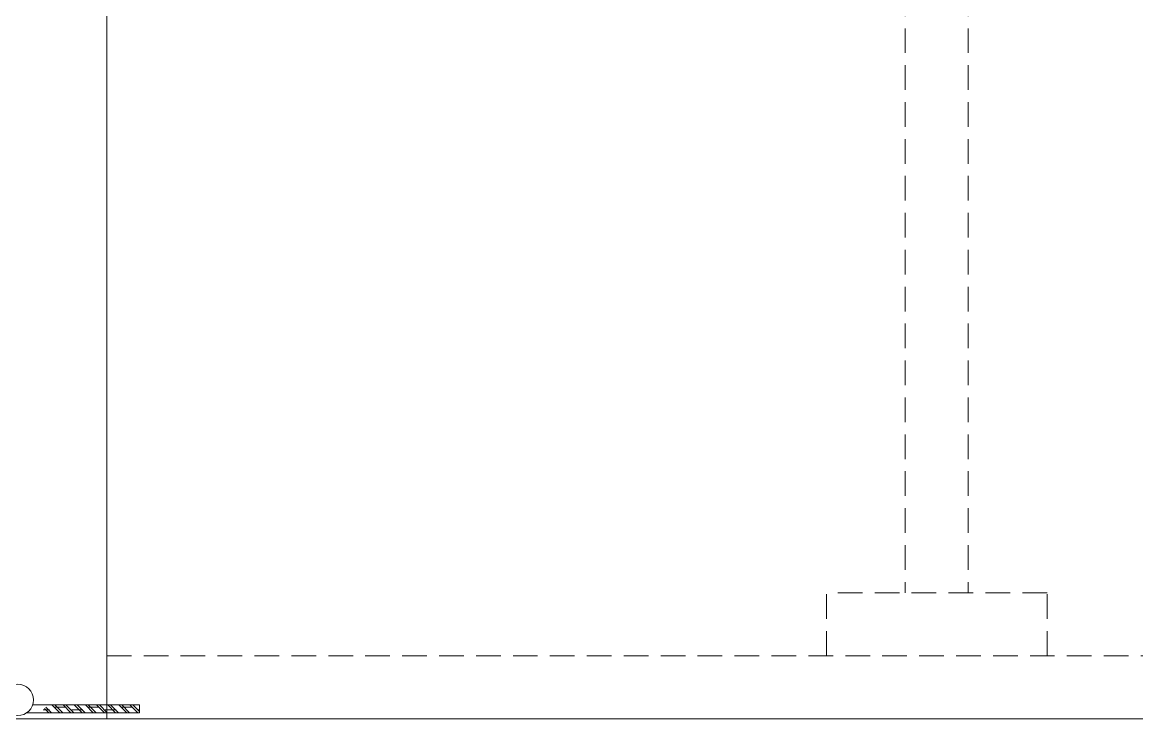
# Model space of a CAD drawing. Header units: millimetres. Extents: x 26282 to 30760, y 1404 to 4574.
# Drawn here: x 27983.66 to 28019.03, y 2969.91 to 2992.02 of the extents above; entities that cross this region are included whole.
import ezdxf

# ---------------------------------------------------------------- set-up
doc = ezdxf.new("R2010")
doc.units = ezdxf.units.MM
doc.header["$LTSCALE"] = 0.25
doc.linetypes.add('HIDDEN', pattern=[0.375, 0.25, -0.125])
for name, color, linetype, lineweight in [('AB-DUV', 4, 'Continuous', 50), ('FURNITURE (3RDF)', 43, 'Continuous', 20), ('HIDDEN (3RDF)', 145, 'HIDDEN', 13), ('WOOD (3RDF)', 45, 'Continuous', 15)]:
    doc.layers.add(name, color=color, linetype=linetype, lineweight=lineweight)

# ---------------------------------------------------------------- blocks, each defined once
blk = doc.blocks.new('DOLAP-12')
h = blk.add_hatch()
h.set_pattern_fill('DOLMIT', color=125, angle=675.0002, style=0)
h.set_pattern_definition([(134.9998438, (2028.04817, 9822.83297), (-0.176777177, -0.1767762134), []), (179.999844, (2028.0482, 9822.833), (-1.93e-06, -0.70710678), [0.35355339, -0.70710768])])
h.paths.add_polyline_path([(-50.634, -23.806), (-50.634, -23.556), (-53.533, -23.556), (-53.784, -23.806)])
at = {"color": 125}
for p, q in [((-50.634, -23.556, 0), (-54.026, -23.556, 0)), ((-50.634, -23.806, 0), (-50.634, -23.556, 0)), ((-50.634, -23.806, 0), (-54.212, -23.806, 0))]:
    blk.add_line(p, q, dxfattribs=at)
blk.add_circle((-54.5, -23.397), 0.5, dxfattribs=at)
at = {"layer": 'HIDDEN (3RDF)', "color": 8, "linetype": 'HIDDEN', "ltscale": 12.5}
for p, q in [((-26.338, 53, 0), (-26.337, -19.994, 0)), ((-24.338, 53, 0), (-24.337, -19.994, 0)), ((-28.837, -21.995, 0), (-28.837, -19.994, 0)), ((-21.837, -19.994, 0), (-28.837, -19.994, 0)), ((-21.837, -21.994, 0), (-21.837, -19.994, 0)), ((-51.674, -21.995, 0), (0, -21.994, 0)), ((-51.674, -21.995, 0), (-51.674, -23.995, 0)), ((-51.674, -21.995, 0), (-51.674, -23.995, 0))]:
    blk.add_line(p, q, dxfattribs=at)
at = {"layer": 'WOOD (3RDF)'}
for p, q in [((-51.674, -23.994, 0), (-51.674, 55.001, 0)), ((-58, -23.994, 0.023), (2, -23.994, 0.023))]:
    blk.add_line(p, q, dxfattribs=at)
blk = doc.blocks.new('A$C187D15ED')
at = {"layer": 'FURNITURE (3RDF)'}
blk.add_blockref('DOLAP-12', (8467.597, 2788.88), dxfattribs=at)

msp = doc.modelspace()

# ---------------------------------------------------------------- block references
at = {"layer": 'AB-DUV', "ltscale": 100}
msp.add_blockref('A$C187D15ED', (19570.424, 205.028, 5.126), dxfattribs=at)

# ---------------------------------------------------------------- next in the draw order: hatches: boundary and pattern name
at = {"layer": 'FURNITURE (3RDF)'}
h = msp.add_hatch(dxfattribs=at)
h.set_pattern_fill('DOLMIT', color=125, angle=675.0002, style=0)
h.set_pattern_definition([(134.9998438, (30066.06868, 12816.74096), (-0.176777177, -0.1767762134), []), (179.999844, (30066.0687, 12816.74096), (-1.93e-06, -0.70710678), [0.35355339, -0.70710768])])
h.paths.add_polyline_path([(27987.386, 2970.102), (27987.386, 2970.352), (27984.487, 2970.352), (27984.237, 2970.102)])

# ---------------------------------------------------------------- next in the draw order: linework, layer by layer
at = {"layer": 'FURNITURE (3RDF)', "color": 125}
for p, q in [((27987.386, 2970.352, 5.126), (27983.994, 2970.352, 5.126)), ((27987.386, 2970.102, 5.126), (27987.386, 2970.352, 5.126)), ((27987.386, 2970.102, 5.126), (27983.809, 2970.102, 5.126))]:
    msp.add_line(p, q, dxfattribs=at)
msp.add_circle((27983.52, 2970.511, 5.126), 0.5, dxfattribs=at)
at = {"layer": 'HIDDEN (3RDF)', "color": 8, "linetype": 'HIDDEN', "ltscale": 12.5}
for p, q in [((28011.683, 3046.908, 5.126), (28011.683, 2973.914, 5.126)), ((28013.683, 3046.908, 5.126), (28013.683, 2973.914, 5.126)), ((28009.183, 2971.913, 5.126), (28009.183, 2973.914, 5.126)), ((28016.183, 2973.914, 5.126), (28009.183, 2973.914, 5.126)), ((28016.183, 2971.914, 5.126), (28016.183, 2973.914, 5.126)), ((27986.346, 2971.913, 5.126), (28038.021, 2971.914, 5.126)), ((27986.346, 2971.913, 5.126), (27986.346, 2969.913, 5.126)), ((27986.346, 2971.913, 5.126), (27986.346, 2969.913, 5.126))]:
    msp.add_line(p, q, dxfattribs=at)
at = {"layer": 'WOOD (3RDF)'}
for p, q in [((27986.346, 2969.914, 5.126), (27986.346, 3048.909, 5.126)), ((27980.021, 2969.914, 5.15), (28040.021, 2969.914, 5.15))]:
    msp.add_line(p, q, dxfattribs=at)

doc.saveas('drawing.dxf')
